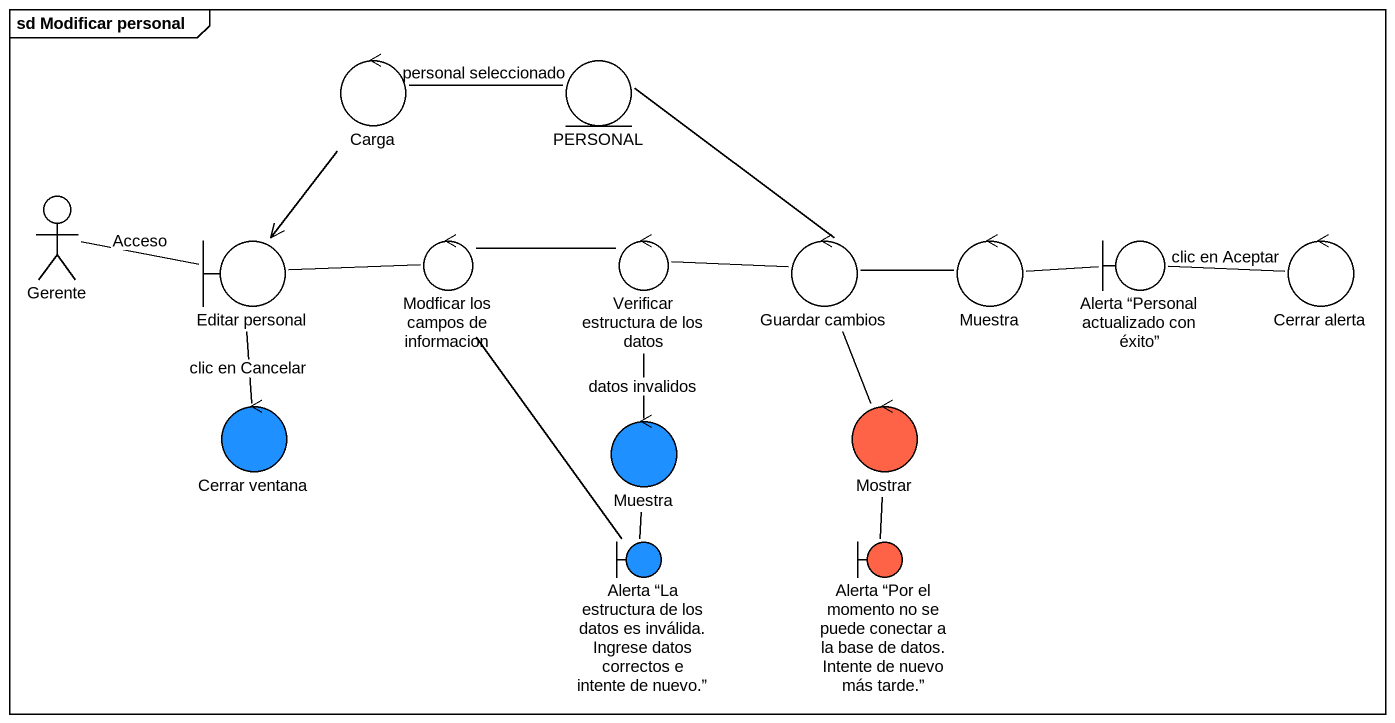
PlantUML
@startuml
mainframe sd Modificar personal
control Carga
entity PERSONAL
actor Gerente
boundary "Editar personal" as Editar_personal
control "Modficar los campos de informacion" as Modficar_los_campos_de
control "Verificar estructura de los datos" as Verificar_estructura_de_los
control "Guardar cambios" as Guardar_cambios
control Muestra
boundary "Alerta “Personal actualizado con éxito”" as Alerta_Personal_actualizado
control "Cerrar alerta" as Cerrar_alerta
control "Cerrar ventana" as Cerrar_ventana #1E90FF
control "Muestra" as Muestra_2 #1E90FF
control Mostrar #FF6347
boundary "Alerta “La estructura de los datos es inválida. Ingrese datos correctos e intente de nuevo.”" as Alerta_La_estructura_de_los #1E90FF
boundary "Alerta “Por el momento no se puede conectar a la base de datos. Intente de nuevo más tarde.”" as Alerta_Por_el_momento_no_se #FF6347
Carga --> Editar_personal
PERSONAL -left- Carga : personal seleccionado
Gerente -right- Editar_personal : Acceso
Editar_personal -right- Modficar_los_campos_de
Editar_personal -- Cerrar_ventana : clic en Cancelar
Modficar_los_campos_de -right- Verificar_estructura_de_los
Verificar_estructura_de_los -right- Guardar_cambios
Verificar_estructura_de_los -- Muestra_2 : datos invalidos
Guardar_cambios -up- PERSONAL
Guardar_cambios -right- Muestra
Muestra -right- Alerta_Personal_actualizado
Alerta_Personal_actualizado -right- Cerrar_alerta : clic en Aceptar
Muestra_2 -- Alerta_La_estructura_de_los
Mostrar -up- Guardar_cambios
Alerta_La_estructura_de_los -up- Modficar_los_campos_de
Alerta_Por_el_momento_no_se -up- Mostrar
@enduml
